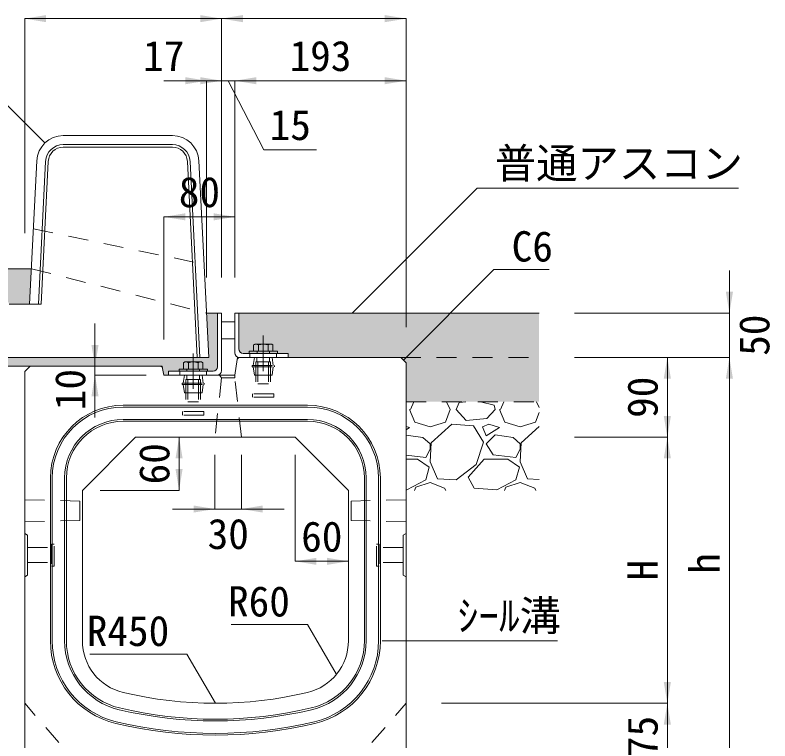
# Model space of a CAD drawing. Units: millimetres at full size; some dimension numbers follow another scale. Extents: x 87158 to 122251, y -125707 to -112261.
# Drawn here: x 88912 to 89763, y -114225 to -113407 of the extents above; entities that cross this region are included whole.
import ezdxf
from ezdxf.enums import TextEntityAlignment as Align

# ---------------------------------------------------------------- set-up
doc = ezdxf.new("R2010")
doc.units = ezdxf.units.MM
doc.header["$LTSCALE"] = 30
doc.linetypes.add('CHAIN', pattern=[18.5, 12, -1.5, 3.5, -1.5])
doc.linetypes.add('USER1', pattern=[1.35, 0.75, -0.6])
for name, color, linetype, lineweight in [('アングル', 191, 'Continuous', 13), ('インサート', 92, 'USER1', 9), ('ハッチング_基礎', 150, 'Continuous', 9), ('作業エリア', 11, 'Continuous', 13), ('寸法線', 7, 'Continuous', 13), ('引出線', 4, 'Continuous', 13), ('排水孔', 30, 'USER1', 15), ('本体', 2, 'Continuous', 13), ('目地', 132, 'Continuous', 5), ('舗装・基礎', 3, 'Continuous', 13), ('補助線', 8, 'USER1', 9)]:
    doc.layers.add(name, color=color, linetype=linetype, lineweight=lineweight)
doc.layers.add('ハッチング_モルタル', color=30, linetype='Continuous')
doc.layers.add('ハッチング_舗装', color=7, linetype='Continuous')
doc.styles.add('ＭＳ ゴシック', font='')
doc.styles.get('ＭＳ ゴシック').set_extended_font_data('MS Gothic')

# ---------------------------------------------------------------- blocks, each defined once
blk = doc.blocks.new('filled_arrow')
at = {"color": 0, "linetype": 'Continuous', "lineweight": -2}
blk.add_solid([(7.5, 1.25), (0, 0), (7.5, -1.25)], dxfattribs=at)

msp = doc.modelspace()

# ---------------------------------------------------------------- hatches: boundary and pattern name
at = {"layer": 'ハッチング_モルタル'}
msp.add_hatch(color=256, dxfattribs=at).paths.add_polyline_path([(88880.1, -113792.61), (88880.1, -113802.61), (88928.6, -113802.61), (89075.14, -113802.61, -0.35751), (89078.09, -113805.02), (89079.6, -113812.61), (89084.6, -113812.61), (89084.6, -113808.11), (89135.1, -113808.11, 0.41421), (89140.1, -113803.11), (89140.1, -113742.61), (89127.6, -113742.61), (89130.1, -113792.61)])
at = {"layer": 'ハッチング_舗装'}
for points in [[(88734.6, -113692.61), (88734.6, -113722.61), (88890.1, -113722.61), (88900.1, -113722.61), (88905.1, -113732.61), (88928.1, -113732.61), (88930.1, -113692.61)], [(89346.6, -113792.61), (89502.6, -113792.61), (89502.6, -113742.61), (89164.1, -113742.61), (89164.1, -113783.11, 0.41421), (89169.1, -113788.11), (89219.6, -113788.11), (89219.6, -113792.61)], [(89346.6, -113792.61), (89352.6, -113798.61), (89352.6, -113842.61), (89502.6, -113842.61), (89502.6, -113792.61)]]:
    msp.add_hatch(color=256, dxfattribs=at).paths.add_polyline_path(points)

# ---------------------------------------------------------------- linework, layer by layer
at = {"layer": 'アングル'}
for p, q in [((89140.1, -113742.61), (89140.1, -113803.11)), ((89144.6, -113742.61), (89140.1, -113742.61)), ((89144.6, -113742.61), (89144.6, -113807.61)), ((89159.6, -113742.61), (89159.6, -113787.61)), ((89159.6, -113742.61), (89164.1, -113742.61)), ((89164.1, -113742.61), (89164.1, -113783.11)), ((89144.6, -113752.61), (89159.6, -113752.61)), ((89144.6, -113771.61), (89159.6, -113771.61)), ((89164.6, -113792.61), (89219.6, -113792.61)), ((89169.1, -113788.11), (89219.6, -113788.11)), ((89219.6, -113788.11), (89219.6, -113792.61)), ((89084.6, -113808.11), (89084.6, -113812.61)), ((89135.1, -113808.11), (89084.6, -113808.11)), ((89139.6, -113812.61), (89084.6, -113812.61))]:
    msp.add_line(p, q, dxfattribs=at)
at = {"layer": 'アングル', "linetype": 'CHAIN', "lineweight": 9}
for p, q in [((89191.6, -113768.11), (89191.6, -113808.11)), ((89112.6, -113788.11), (89112.6, -113828.11))]:
    msp.add_line(p, q, dxfattribs=at)
at = {"layer": 'アングル', "linetype": 'USER1', "lineweight": 9}
for p, q in [((89176.6, -113788.11), (89176.6, -113792.61)), ((89206.6, -113788.11), (89206.6, -113792.61)), ((89097.6, -113808.11), (89097.6, -113812.61)), ((89127.6, -113808.11), (89127.6, -113812.61))]:
    msp.add_line(p, q, dxfattribs=at)
at = {"layer": 'アングル'}
for centre, start, end in [((89169.1, -113783.11), 180, 270), ((89164.6, -113787.61), 180, 270), ((89135.1, -113803.11), 270, 0), ((89139.6, -113807.61), 270, 0)]:
    msp.add_arc(centre, 5, start, end, dxfattribs=at)
at = {"layer": 'インサート', "linetype": 'Continuous', "lineweight": 13}
for p, q in [((89182.12, -113777.81), (89180.65, -113778.66)), ((89180.65, -113778.66), (89180.65, -113785.81)), ((89201.09, -113777.81), (89182.12, -113777.81)), ((89201.09, -113777.81), (89202.55, -113778.66)), ((89202.55, -113778.66), (89202.55, -113785.81)), ((89202.55, -113785.81), (89180.65, -113785.81)), ((89103.12, -113797.81), (89101.65, -113798.66)), ((89101.65, -113798.66), (89101.65, -113805.81)), ((89122.09, -113797.81), (89103.12, -113797.81)), ((89122.09, -113797.81), (89123.55, -113798.66)), ((89123.55, -113798.66), (89123.55, -113805.81)), ((89123.55, -113805.81), (89101.65, -113805.81))]:
    msp.add_line(p, q, dxfattribs=at)
at = {"layer": 'インサート', "linetype": 'Continuous', "lineweight": 5}
for p, q in [((89186.13, -113778.66), (89186.13, -113785.81)), ((89197.08, -113778.66), (89197.08, -113785.81)), ((89107.13, -113798.66), (89107.13, -113805.81)), ((89118.08, -113798.66), (89118.08, -113805.81))]:
    msp.add_line(p, q, dxfattribs=at)
at = {"layer": 'インサート', "linetype": 'Continuous'}
for p, q in [((89207.6, -113785.81), (89175.6, -113785.81)), ((89175.6, -113785.81), (89175.6, -113788.11)), ((89207.6, -113788.11), (89175.6, -113788.11)), ((89207.6, -113785.81), (89207.6, -113788.11)), ((89128.6, -113805.81), (89096.6, -113805.81)), ((89096.6, -113805.81), (89096.6, -113808.11)), ((89128.6, -113808.11), (89096.6, -113808.11)), ((89128.6, -113805.81), (89128.6, -113808.11))]:
    msp.add_line(p, q, dxfattribs=at)
at = {"layer": 'インサート'}
for p, q in [((89180.35, -113801.86), (89181.6, -113792.61)), ((89181.6, -113792.61), (89201.6, -113792.61)), ((89184.48, -113792.61), (89184.48, -113797.61)), ((89184.6, -113785.81), (89184.6, -113788.11)), ((89198.6, -113785.81), (89198.6, -113788.11)), ((89198.73, -113792.61), (89198.73, -113797.61)), ((89202.85, -113801.86), (89201.6, -113792.61)), ((89179.1, -113801.86), (89204.1, -113801.86)), ((89179.1, -113801.86), (89179.1, -113803.36)), ((89183.35, -113797.61), (89199.85, -113797.61)), ((89183.35, -113797.61), (89183.35, -113833.61)), ((89185.6, -113797.61), (89185.6, -113822.61)), ((89197.6, -113797.61), (89197.6, -113822.61)), ((89199.85, -113797.61), (89199.85, -113833.61)), ((89204.1, -113801.86), (89204.1, -113803.36)), ((89105.6, -113805.81), (89105.6, -113808.11)), ((89119.6, -113805.81), (89119.6, -113808.11)), ((89179.1, -113803.36), (89204.1, -113803.36)), ((89180.35, -113803.36), (89181.6, -113812.61)), ((89202.85, -113803.36), (89201.6, -113812.61)), ((89101.35, -113821.86), (89102.6, -113812.61)), ((89102.6, -113812.61), (89122.6, -113812.61)), ((89104.35, -113817.61), (89120.85, -113817.61)), ((89104.35, -113817.61), (89104.35, -113853.61)), ((89105.48, -113812.61), (89105.48, -113817.61)), ((89106.6, -113817.61), (89106.6, -113842.61)), ((89118.6, -113817.61), (89118.6, -113842.61)), ((89119.73, -113812.61), (89119.73, -113817.61)), ((89120.85, -113817.61), (89120.85, -113853.61)), ((89123.85, -113821.86), (89122.6, -113812.61)), ((89181.6, -113812.61), (89201.6, -113812.61)), ((89100.1, -113821.86), (89125.1, -113821.86)), ((89100.1, -113821.86), (89100.1, -113823.36)), ((89100.1, -113823.36), (89125.1, -113823.36)), ((89101.35, -113823.36), (89102.6, -113832.61)), ((89123.85, -113823.36), (89122.6, -113832.61)), ((89125.1, -113821.86), (89125.1, -113823.36)), ((89185.6, -113822.61), (89197.6, -113822.61)), ((89102.6, -113832.61), (89122.6, -113832.61)), ((89179.6, -113837.61), (89179.6, -113833.61)), ((89203.6, -113833.61), (89179.6, -113833.61)), ((89203.6, -113833.61), (89203.6, -113837.61)), ((89106.6, -113842.61), (89118.6, -113842.61)), ((89203.6, -113837.61), (89179.6, -113837.61)), ((89100.6, -113857.61), (89100.6, -113853.61)), ((89124.6, -113853.61), (89100.6, -113853.61)), ((89124.6, -113857.61), (89100.6, -113857.61)), ((89124.6, -113853.61), (89124.6, -113857.61)), ((88955.8, -114003.11), (88952.8, -114003.11)), ((88952.8, -114003.11), (88952.8, -114028.11)), ((88955.8, -114028.11), (88955.8, -114003.11)), ((89319.4, -114003.11), (89322.4, -114003.11)), ((89319.4, -114028.11), (89319.4, -114003.11)), ((89322.4, -114003.11), (89322.4, -114028.11)), ((88925.8, -114007.11), (88952.8, -114007.11)), ((88925.8, -114007.11), (88925.8, -114024.11)), ((89349.4, -114007.11), (89322.4, -114007.11)), ((89349.4, -114007.11), (89349.4, -114024.11)), ((88925.8, -114024.11), (88952.8, -114024.11)), ((88952.8, -114028.11), (88955.8, -114028.11)), ((89322.4, -114028.11), (89319.4, -114028.11)), ((89349.4, -114024.11), (89322.4, -114024.11))]:
    msp.add_line(p, q, dxfattribs=at)
at = {"layer": 'インサート', "linetype": 'Continuous', "lineweight": 5}
for centre, radius, start, end in [((89183.39, -113782.66), 4.85, 55.61575, 124.38425), ((89191.6, -113795.93), 18.12, 72.41205, 107.58795), ((89199.82, -113782.66), 4.85, 55.61575, 124.38425), ((89104.39, -113802.66), 4.85, 55.61575, 124.38425), ((89112.6, -113815.93), 18.12, 72.41205, 107.58795), ((89120.82, -113802.66), 4.85, 55.61575, 124.38425)]:
    msp.add_arc(centre, radius, start, end, dxfattribs=at)
at = {"layer": 'ハッチング_基礎'}
for p, q in [((89357.44, -113851.54), (89361.27, -113842.61)), ((89398.02, -113842.61), (89402.14, -113851.54)), ((89409.25, -113851.54), (89412.3, -113843.41)), ((89419.91, -113842.61), (89412.3, -113843.41)), ((89451.93, -113846.46), (89436.53, -113842.61)), ((89459.04, -113851.54), (89462.87, -113842.61)), ((89499.62, -113842.61), (89502.6, -113849.07)), ((89356.42, -113851.54), (89362.52, -113865.77)), ((89397.06, -113865.77), (89402.14, -113851.54)), ((89420.43, -113863.73), (89409.25, -113851.54)), ((89452.94, -113851.54), (89443.8, -113861.7)), ((89452.94, -113851.54), (89451.93, -113846.46)), ((89458.02, -113851.54), (89464.12, -113865.77)), ((89498.66, -113865.77), (89502.6, -113854.73)), ((89362.52, -113865.77), (89379.79, -113870.85)), ((89379.79, -113870.85), (89397.06, -113865.77)), ((89404.17, -113867.8), (89380.81, -113889.13)), ((89428.56, -113869.83), (89404.17, -113867.8)), ((89443.8, -113861.7), (89420.43, -113863.73)), ((89439.73, -113888.12), (89428.56, -113869.83)), ((89445.83, -113867.8), (89438.72, -113870.85)), ((89458.02, -113871.86), (89445.83, -113867.8)), ((89464.12, -113865.77), (89481.39, -113870.85)), ((89481.39, -113870.85), (89498.66, -113865.77)), ((89356.42, -113871.86), (89352.6, -113870.59)), ((89352.6, -113874.15), (89356.42, -113871.86)), ((89438.72, -113870.85), (89442.78, -113881.01)), ((89442.78, -113881.01), (89458.02, -113871.86)), ((89502.6, -113870.69), (89482.41, -113889.13)), ((89371.66, -113883.04), (89352.6, -113880.18)), ((89379.79, -113890.15), (89371.66, -113883.04)), ((89452.94, -113879.99), (89442.78, -113890.15)), ((89473.26, -113883.04), (89452.94, -113879.99)), ((89481.39, -113890.15), (89473.26, -113883.04)), ((89380.81, -113889.13), (89379.79, -113910.47)), ((89379.79, -113896.25), (89379.79, -113890.15)), ((89431.61, -113913.52), (89439.73, -113888.12)), ((89442.78, -113890.15), (89450.91, -113902.34)), ((89482.41, -113889.13), (89481.39, -113910.47)), ((89481.39, -113896.25), (89481.39, -113890.15)), ((89352.6, -113902.74), (89374.71, -113905.39)), ((89374.71, -113905.39), (89379.79, -113896.25)), ((89450.91, -113902.34), (89476.31, -113905.39)), ((89476.31, -113905.39), (89481.39, -113896.25)), ((89352.6, -113907.42), (89365.57, -113907.42)), ((89365.57, -113907.42), (89378.77, -113916.57)), ((89379.79, -113910.47), (89387.92, -113929.77)), ((89422.46, -113927.74), (89440.75, -113907.42)), ((89440.75, -113907.42), (89467.17, -113907.42)), ((89467.17, -113907.42), (89480.37, -113916.57)), ((89481.39, -113910.47), (89489.52, -113929.77)), ((89378.77, -113916.57), (89374.71, -113930.79)), ((89409.25, -113930.79), (89431.61, -113913.52)), ((89480.37, -113916.57), (89476.31, -113930.79)), ((89429.57, -113939.93), (89422.46, -113927.74)), ((89374.71, -113930.79), (89353.37, -113941.97)), ((89363.53, -113938.92), (89379.79, -113933.84)), ((89379.79, -113933.84), (89396.05, -113939.93)), ((89387.92, -113929.77), (89409.25, -113930.79)), ((89476.31, -113930.79), (89454.97, -113941.97)), ((89465.13, -113938.92), (89481.39, -113933.84)), ((89481.39, -113933.84), (89497.65, -113939.93)), ((89489.52, -113929.77), (89502.6, -113930.4)), ((89353.37, -113941.97), (89352.6, -113941.9)), ((89361.95, -113942.61), (89363.53, -113938.92)), ((89396.05, -113939.93), (89397.28, -113942.61)), ((89454.97, -113941.97), (89429.57, -113939.93)), ((89463.55, -113942.61), (89465.13, -113938.92)), ((89497.65, -113939.93), (89498.88, -113942.61))]:
    msp.add_line(p, q, dxfattribs=at)
at = {"layer": '作業エリア'}
for p, q in [((89162.22, -113795.17), (89162.6, -113792.61)), ((89162.6, -113792.61), (89165.19, -113792.61)), ((89075.14, -113802.61), (89077.6, -113802.61)), ((89077.6, -113802.61), (89078.09, -113805.02))]:
    msp.add_line(p, q, dxfattribs=at)
at = {"layer": '寸法線'}
for p, q in [((89144.6, -113410.68), (88922.6, -113410.68)), ((88922.6, -113652.61), (88922.6, -113410.68)), ((89144.6, -113410.68), (89352.6, -113410.68)), ((89144.6, -113702.61), (89144.6, -113410.68)), ((89144.6, -113702.61), (89144.6, -113410.68)), ((89352.6, -113702.61), (89352.6, -113410.68)), ((89079.6, -113480.68), (89168.6, -113480.68)), ((89096.6, -113480.68), (89207.6, -113480.68)), ((89127.6, -113702.61), (89127.6, -113480.68)), ((89144.6, -113702.61), (89144.6, -113480.68)), ((89144.6, -113702.61), (89144.6, -113480.68)), ((89152.1, -113480.68), (89192.29, -113558.48)), ((89159.6, -113702.61), (89159.6, -113480.68)), ((89159.6, -113480.68), (89352.6, -113480.68)), ((89159.6, -113702.61), (89159.6, -113480.68)), ((89352.6, -113758.61), (89352.6, -113480.68)), ((89192.29, -113558.48), (89251.76, -113558.48)), ((89079.6, -113634.15), (89159.6, -113634.15)), ((89079.6, -113772.61), (89079.6, -113634.15)), ((89159.6, -113702.61), (89159.6, -113634.15)), ((89717.18, -113694.61), (89717.18, -113840.61)), ((89542.6, -113742.61), (89717.18, -113742.61)), ((89001.87, -113754.61), (89001.87, -113860.61)), ((89542.6, -113792.61), (89647.18, -113792.61)), ((89542.6, -113792.61), (89717.18, -113792.61)), ((89542.6, -113792.61), (89717.18, -113792.61)), ((89647.18, -113792.61), (89647.18, -113882.61)), ((89717.18, -113792.61), (89717.18, -114257.61)), ((89057.6, -113802.61), (89001.87, -113802.61)), ((89059.6, -113812.61), (89001.87, -113812.61)), ((89067.6, -113882.61), (89096.66, -113882.61)), ((89096.66, -113882.61), (89096.66, -113942.61)), ((89542.6, -113882.61), (89647.18, -113882.61)), ((89542.6, -113882.61), (89647.18, -113882.61)), ((89647.18, -113882.61), (89647.18, -114182.61)), ((89137.1, -113902.61), (89137.1, -113963.64)), ((89167.1, -113902.61), (89167.1, -113963.64)), ((89227.6, -113902.61), (89227.6, -114022.61)), ((89007.6, -113942.61), (89096.66, -113942.61)), ((89287.6, -113962.61), (89287.6, -114022.61)), ((89089.1, -113963.64), (89215.1, -113963.64)), ((89227.6, -114022.61), (89287.6, -114022.61)), ((89392.6, -114182.61), (89647.18, -114182.61)), ((89392.6, -114182.61), (89647.18, -114182.61)), ((89647.18, -114182.61), (89647.18, -114257.61))]:
    msp.add_line(p, q, dxfattribs=at)
at = {"layer": '引出線'}
for points in [[(88945.46, -113550.88), (88807.33, -113412.75), (88377.63, -113412.75)], [(89291.87, -113742.61), (89432.62, -113601.86), (89727.47, -113601.86)], [(89349.6, -113795.61), (89451.65, -113693.57), (89514.05, -113693.57)], [(89273.64, -114149.3), (89241.62, -114093.83), (89155.46, -114093.83)], [(89325.6, -114112.09), (89390.71, -114112.09), (89523.46, -114112.09)], [(89137.6, -114182.61), (89105.58, -114127.14), (88996.04, -114127.14)]]:
    msp.add_lwpolyline(points, dxfattribs=at)
at = {"layer": '排水孔'}
for p, q in [((89144.6, -113815.61), (89137.1, -113882.61)), ((89142.1, -113812.61), (89144.6, -113815.61)), ((89144.6, -113815.61), (89159.6, -113815.61)), ((89159.6, -113815.61), (89159.6, -113812.61)), ((89167.1, -113882.61), (89159.6, -113815.61))]:
    msp.add_line(p, q, dxfattribs=at)
at = {"layer": '本体'}
for p, q in [((88966.14, -113542.61), (89089.07, -113542.61)), ((88936.18, -113571.11), (88928.1, -113732.61)), ((89119.03, -113571.11), (89130.1, -113792.61)), ((88905.1, -113732.61), (88928.1, -113732.61)), ((88880.1, -113792.61), (89130.1, -113792.61)), ((89165.19, -113792.61), (89346.6, -113792.61)), ((89346.6, -113792.61), (89352.6, -113798.61)), ((89162.22, -113795.17), (89159.6, -113812.61)), ((89352.6, -113798.61), (89352.6, -114247.61)), ((88922.6, -113808.61), (88928.6, -113802.61)), ((88922.6, -113808.61), (88922.6, -114247.61)), ((88928.6, -113802.61), (89075.14, -113802.61)), ((89078.09, -113805.02), (89079.6, -113812.61)), ((89079.6, -113812.61), (89159.6, -113812.61)), ((88987.6, -113942.61), (89047.6, -113882.61)), ((89047.6, -113882.61), (89227.6, -113882.61)), ((89227.6, -113882.61), (89287.6, -113942.61)), ((88987.6, -113942.61), (88987.6, -114112.09)), ((89287.6, -113942.61), (89287.6, -114112.09))]:
    msp.add_line(p, q, dxfattribs=at)
at = {"layer": '本体', "linetype": 'USER1', "lineweight": 15}
for p, q in [((88932.35, -113647.61), (89124.85, -113687.61)), ((88930.1, -113692.61), (89127.6, -113742.61))]:
    msp.add_line(p, q, dxfattribs=at)
at = {"layer": '本体', "lineweight": 9}
for p, q in [((88922.6, -113991.11), (88925.8, -113993.11)), ((88925.8, -113993.11), (88925.8, -114038.11)), ((89352.6, -113991.11), (89349.4, -113993.11)), ((89349.4, -113993.11), (89349.4, -114038.11)), ((88925.8, -114038.11), (88922.6, -114040.11)), ((89349.4, -114038.11), (89352.6, -114040.11))]:
    msp.add_line(p, q, dxfattribs=at)
at = {"layer": '本体', "linetype": 'USER1', "lineweight": 9}
for p, q in [((88987.6, -114257.61), (88922.6, -114182.61)), ((89287.6, -114257.61), (89352.6, -114182.61))]:
    msp.add_line(p, q, dxfattribs=at)
at = {"layer": '本体'}
for centre, radius, start, end in [((88966.14, -113572.61), 30, 90, 177.13759), ((89089.07, -113572.61), 30, 2.86241, 90), ((89165.19, -113795.61), 3, 90, 171.46923), ((89075.14, -113805.61), 3, 11.30993, 90), ((89047.6, -114112.09), 60, 180, 256.65764), ((89227.6, -114112.09), 60, 283.34236, 0), ((89137.6, -113732.61), 450, 256.65764, 283.34236)]:
    msp.add_arc(centre, radius, start, end, dxfattribs=at)
at = {"layer": '目地'}
for p, q in [((88966.14, -113552.61), (89089.07, -113552.61)), ((88966.14, -113555.61), (89089.07, -113555.61)), ((88946.17, -113571.61), (88938.12, -113732.61)), ((88949.16, -113571.76), (88941.12, -113732.61)), ((89106.04, -113571.76), (89117.09, -113792.61)), ((89109.04, -113571.61), (89120.09, -113792.61)), ((88928.1, -113732.61), (88941.12, -113732.61)), ((89241.6, -113846.61), (89033.6, -113846.61)), ((89241.6, -113848.61), (89033.6, -113848.61)), ((89241.6, -113862.61), (89033.6, -113862.61)), ((89241.6, -113864.61), (89033.6, -113864.61)), ((88951.6, -113928.61), (88951.6, -114112.09)), ((88953.6, -113928.61), (88953.6, -114112.09)), ((88967.6, -113928.61), (88967.6, -114112.09)), ((88969.6, -113928.61), (88969.6, -114112.09)), ((89305.6, -114112.09), (89305.6, -113928.61)), ((89307.6, -114112.09), (89307.6, -113928.61)), ((89321.6, -114112.09), (89321.6, -113928.61)), ((89323.6, -114112.09), (89323.6, -113928.61))]:
    msp.add_line(p, q, dxfattribs=at)
for centre, radius, start, end in [((88966.14, -113572.61), 20, 90, 177.13759), ((89089.07, -113572.61), 20, 2.86241, 90), ((88966.14, -113572.61), 17, 90, 177.13759), ((89089.07, -113572.61), 17, 2.86241, 90), ((89033.6, -113928.61), 82, 90, 180), ((89033.6, -113928.61), 80, 90, 180), ((89241.6, -113928.61), 82, 0, 90), ((89241.6, -113928.61), 80, 0, 90), ((89033.6, -113928.61), 66, 90, 180), ((89033.6, -113928.61), 64, 90, 180), ((89241.6, -113928.61), 66, 0, 90), ((89241.6, -113928.61), 64, 0, 90), ((89047.6, -114112.09), 96, 180, 256.65764), ((89047.6, -114112.09), 94, 180, 256.65764), ((89047.6, -114112.09), 80, 180, 256.65764), ((89047.6, -114112.09), 78, 180, 256.65764), ((89227.6, -114112.09), 78, 283.34236, 0), ((89227.6, -114112.09), 80, 283.34236, 0), ((89227.6, -114112.09), 94, 283.34236, 0), ((89227.6, -114112.09), 96, 283.34236, 0), ((89137.6, -113732.61), 470, 256.65764, 283.34236), ((89137.6, -113732.61), 468, 256.65764, 283.34236), ((89137.6, -113732.61), 486, 256.65764, 283.34236), ((89137.6, -113732.61), 484, 256.65764, 283.34236)]:
    msp.add_arc(centre, radius, start, end, dxfattribs=at)
at = {"layer": '舗装・基礎'}
for p, q in [((88930.1, -113692.61), (88734.6, -113692.61)), ((89140.1, -113742.61), (89127.6, -113742.61)), ((89164.1, -113742.61), (89502.6, -113742.61)), ((88928.6, -113802.61), (88880.1, -113802.61))]:
    msp.add_line(p, q, dxfattribs=at)
at = {"layer": '舗装・基礎', "linetype": 'USER1'}
for p, q in [((89346.6, -113792.61), (89502.6, -113792.61)), ((89352.6, -113842.61), (89502.6, -113842.61))]:
    msp.add_line(p, q, dxfattribs=at)
at = {"layer": '補助線'}
for p, q in [((88922.6, -113953.11), (88922.6, -113978.11)), ((88922.6, -113953.11), (88984.6, -113954.61)), ((88984.6, -113954.61), (88984.6, -113976.61)), ((89352.6, -113953.11), (89290.6, -113954.61)), ((89290.6, -113954.61), (89290.6, -113976.61)), ((89352.6, -113953.11), (89352.6, -113978.11)), ((88922.6, -113978.11), (88984.6, -113976.61)), ((89352.6, -113978.11), (89290.6, -113976.61))]:
    msp.add_line(p, q, dxfattribs=at)

# ---------------------------------------------------------------- block references
at = {"layer": '寸法線', "xscale": 3.2, "yscale": 3.2}
for p in [(88922.6, -113410.68), (89144.6, -113410.68), (89159.6, -113480.68), (89159.6, -113480.68), (89079.6, -113634.15), (89167.1, -113963.64), (89227.6, -114022.61)]:
    msp.add_blockref('filled_arrow', p, dxfattribs=at)
for p, rotation in [((89144.6, -113410.68), 180), ((89352.6, -113410.68), 180), ((89127.6, -113480.68), 180), ((89144.6, -113480.68), 180), ((89352.6, -113480.68), 180), ((89159.6, -113634.15), 180), ((89717.18, -113742.61), 90), ((89001.87, -113802.61), 90), ((89647.18, -113792.61), 270), ((89717.18, -113792.61), 270), ((89717.18, -113792.61), 270), ((89001.87, -113812.61), 270), ((89647.18, -113882.61), 90), ((89096.66, -113882.61), 270), ((89647.18, -113882.61), 270), ((89096.66, -113942.61), 90), ((89137.1, -113963.64), 180), ((89287.6, -114022.61), 180), ((89647.18, -114182.61), 90), ((89647.18, -114182.61), 270)]:
    msp.add_blockref('filled_arrow', p, dxfattribs=dict(at, rotation=rotation))
at = {"layer": '引出線', "xscale": 0.16, "yscale": 0.16}
for p, rotation in [((88945.46, -113550.88), 135), ((89291.87, -113742.61), 45), ((89349.6, -113795.61), 45), ((89273.64, -114149.3), 120), ((89137.6, -114182.61), 120)]:
    msp.add_blockref('filled_arrow', p, dxfattribs=dict(at, rotation=rotation))
msp.add_blockref('filled_arrow', (89325.6, -114112.09), dxfattribs=at)

# ---------------------------------------------------------------- texts
at = {"layer": '寸法線', "style": 'ＭＳ ゴシック'}
for s, p in [('17', (89079.4, -113452.68)), ('193', (89256.1, -113452.68)), ('15', (89222.03, -113530.48)), ('80', (89119.6, -113606.15)), ('30', (89152.1, -113991.64)), ('60', (89257.6, -113994.61))]:
    msp.add_text(s, height=34.18, dxfattribs=at).set_placement(p, align=Align.MIDDLE_CENTER)
for s, p in [('50', (89745.18, -113767.61)), ('10', (88973.87, -113828.93)), ('90', (89619.18, -113837.61)), ('60', (89068.66, -113912.61)), ('h', (89689.18, -114025.11)), ('H', (89619.18, -114032.61)), ('75', (89619.18, -114220.11))]:
    msp.add_text(s, height=34.18, rotation=90, dxfattribs=at).set_placement(p, align=Align.MIDDLE_CENTER)
at = {"layer": '引出線', "style": 'ＭＳ ゴシック'}
for s, p in [('普通アスコン', (89452.62, -113556.65)), ('C6', (89471.65, -113650.37)), ('ｼｰﾙ溝', (89410.71, -114066.88))]:
    msp.add_text(s, height=34.18, dxfattribs=at).set_placement(p, align=Align.TOP_LEFT)
for s, p in [('R60', (89221.62, -114050.63)), ('R450', (89085.58, -114083.94))]:
    msp.add_text(s, height=34.18, dxfattribs=at).set_placement(p, align=Align.TOP_RIGHT)

doc.saveas('drawing.dxf')
